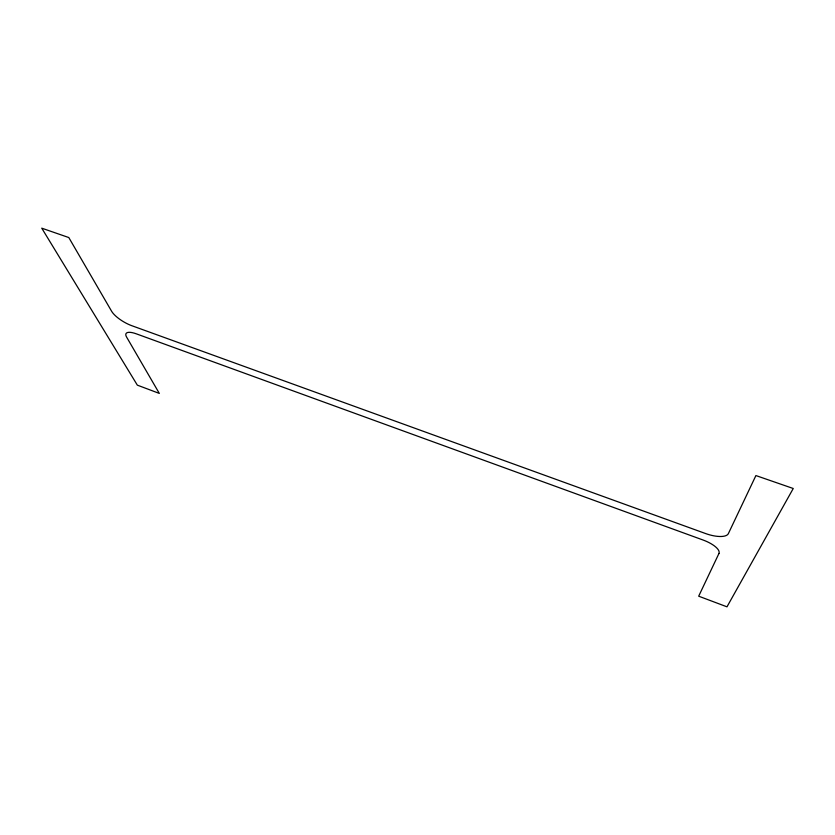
<?xml version="1.0" encoding="UTF-8"?>
<svg xmlns="http://www.w3.org/2000/svg" width="835" height="835" viewBox="0 0 835 835"><rect width="100%" height="100%" fill="white"/><g stroke="black" fill="none" stroke-linecap="round" stroke-linejoin="round"><path stroke-width="1.25" d="M718.925 553.511L698.686 596.19L726.982 606.826L793.25 488.496L755.905 475.564L728.37 533.617A20.885 7.786 19.3 0 1 705.638 533.565L131.753 325.681A18.224 6.033 30.6 0 1 111.608 311.246L68.804 237.547L41.75 228.174L137.337 385.144L159.318 393.41L126.596 337.069A17.451 5.615 30 0 1 136.345 333.843L702.924 539.963A19.988 7.129 19.6 0 1 718.925 553.511"/></g></svg>
